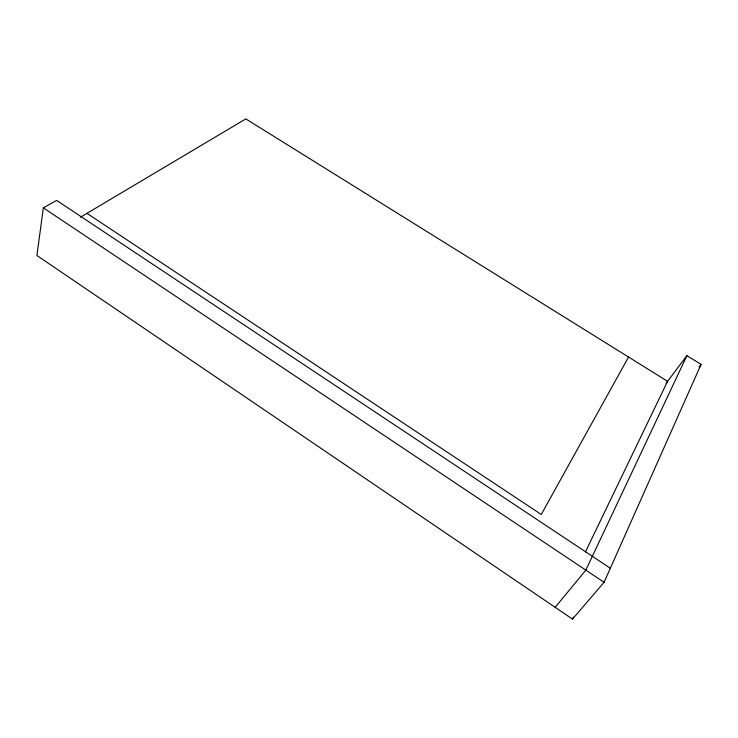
<?xml version="1.0" encoding="UTF-8"?>
<svg xmlns="http://www.w3.org/2000/svg" width="738" height="738" viewBox="0 0 738 738"><rect width="100%" height="100%" fill="white"/><g stroke="black" fill="none" stroke-linecap="round" stroke-linejoin="round"><path stroke-width="1.11" d="M610.335 568.242L56.632 200.395L43.358 207.858L36.9 255.505L572.504 619.099L604.071 582.3L701.1 364.378L686.912 355.651L666.11 383.253M572.504 619.099L573.472 617.014M686.912 355.651L585.843 570.123L555.16 607.328M585.409 551.987L667.567 381.315L245.819 118.901L80.424 217.212M628.545 357.035L541.258 514.487L86.936 213.337M699.034 367.054L701.1 364.378M43.358 207.858L604.071 582.3"/></g></svg>
